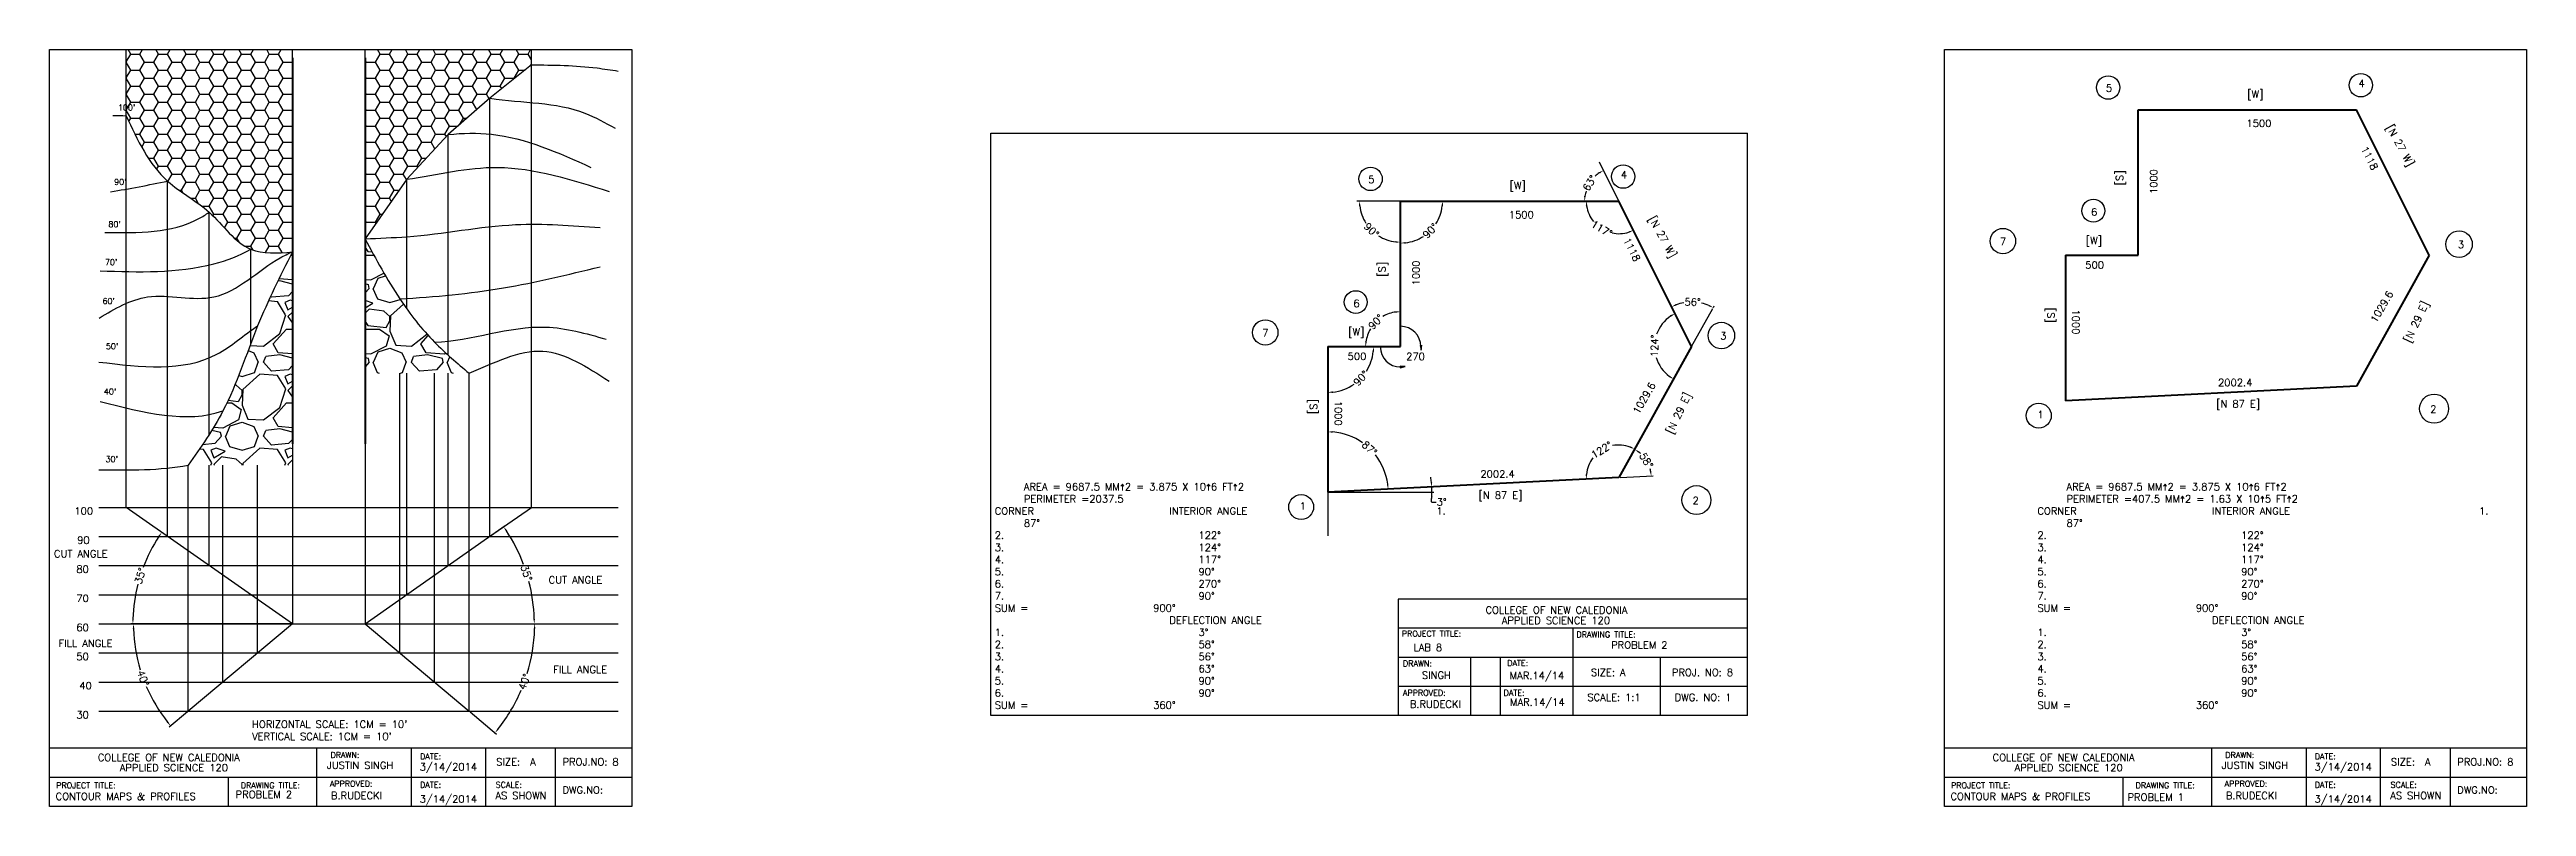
# Model space of a CAD drawing. Extents: x 467 to 1318, y 0 to 260.
import ezdxf

# ---------------------------------------------------------------- set-up
doc = ezdxf.new("R2010")
doc.units = 0
doc.header["$LTSCALE"] = 0.3
doc.layers.get('DEFPOINTS').update_dxf_attribs({"linetype": 'CONTINUOUS'})
for name, color, linetype in [('CONTOUR LINES', 1, 'CONTINUOUS'), ('GROUND', 7, 'CONTINUOUS'), ('PROJECTION LINES', 130, 'CONTINUOUS'), ('TEXT', 7, 'CONTINUOUS')]:
    doc.layers.add(name, color=color, linetype=linetype)
for name, color, linetype, lineweight in [('DIMENIONS', 3, 'CONTINUOUS', 30), ('OBJECT (PIPE OR ROAD)', 7, 'CONTINUOUS', 60), ('VISIBLE', 7, 'CONTINUOUS', 60)]:
    doc.layers.add(name, color=color, linetype=linetype, lineweight=lineweight)
doc.styles.add('TSTYLE1', font='simplex.shx', dxfattribs={"height": 2.5})
doc.styles.add('TSTYLE2', font='simplex.shx', dxfattribs={"height": 2})
doc.dimstyles.new('DSTYLE1', dxfattribs={"dimscale": 0.673401, "dimtxt": 2.5, "dimasz": 2.5, "dimexe": 1, "dimexo": 0.625, "dimtad": 0, "dimtoh": 1, "dimdsep": 46, "dimtxsty": 'TSTYLE1', "dimcen": 2.5, "dimclrd": 256, "dimclre": 256, "dimclrt": 256, "dimadec": 0, "dimazin": 0, "dimtfac": 1, "dimtmove": 0, "dimatfit": 3, "dimfxl": 1, "dimtolj": 1, "dimtzin": 0, "dimlwd": -1, "dimlwe": -1, "dimarcsym": 0})

# ---------------------------------------------------------------- blocks, each defined once
blk = doc.blocks.new('*D0')
at = {"layer": 'DEFPOINTS', "color": 0, "transparency": 16777216}
for p in [(616.8, 91.42), (632.77, 74.5), (550.85, 62.75), (575.85, 62.75), (575.85, 62.75)]:
    blk.add_point(p, dxfattribs=at)
at = {"layer": 'DIMENIONS', "transparency": 16777216}
for p, q in [((617.15, 91.67), (624.01, 96.47)), ((576.27, 62.75), (634.64, 62.75))]:
    blk.add_line(p, q, dxfattribs=at)
for start, end in [(20.49815, 33.34033), (1.65967, 14.50185)]:
    blk.add_arc((575.85, 62.75), 58.12, start, end, dxfattribs=at)
for points in [[(624.17, 94.53), (624.63, 94.85), (623.46, 96.08)], [(634.22, 64.43), (633.66, 64.42), (633.97, 62.75)]]:
    blk.add_solid(points, dxfattribs=at)
at = {"layer": 'DIMENIONS', "transparency": 16777216, "insert": (631.28, 80.22), "char_height": 2.5, "attachment_point": 5, "rotation": 287.5, "style": 'TSTYLE1'}
blk.add_mtext('\\A1;35°', dxfattribs=at)
blk = doc.blocks.new('*D1')
at = {"layer": 'DEFPOINTS', "color": 0, "transparency": 16777216}
for p in [(550.85, 62.75), (575.85, 62.75), (575.85, 62.75), (627.91, 36.6), (611.6, 32.75)]:
    blk.add_point(p, dxfattribs=at)
at = {"layer": 'DIMENIONS', "transparency": 16777216}
for p, q in [((576.27, 62.75), (634.78, 62.75)), ((611.92, 32.47), (620.99, 24.86))]:
    blk.add_line(p, q, dxfattribs=at)
for start, end in [(342.99098, 358.3443), (321.6557, 337.00902)]:
    blk.add_arc((575.85, 62.75), 58.26, start, end, dxfattribs=at)
for points in [[(633.8, 61.07), (634.36, 61.06), (634.11, 62.75)], [(621.76, 26.42), (621.32, 26.78), (620.48, 25.3)]]:
    blk.add_solid(points, dxfattribs=at)
at = {"layer": 'DIMENIONS', "transparency": 16777216, "insert": (630.59, 42.82), "char_height": 2.5, "attachment_point": 5, "rotation": 70, "style": 'TSTYLE1'}
blk.add_mtext('\\A1;40°', dxfattribs=at)
blk = doc.blocks.new('*D2')
at = {"layer": 'DEFPOINTS', "color": 0, "transparency": 16777216}
for p in [(493.72, 102.75), (500.54, 84.44), (550.85, 62.75), (550.85, 62.75), (575.85, 62.75)]:
    blk.add_point(p, dxfattribs=at)
at = {"layer": 'DIMENIONS', "transparency": 16777216}
blk.add_line((550.42, 62.75), (495.39, 62.75), dxfattribs=at)
for start, end in [(146.76072, 159.31914), (165.68086, 178.23928)]:
    blk.add_arc((550.85, 62.75), 54.79, start, end, dxfattribs=at)
for points in [[(504.79, 92.93), (505.26, 92.62), (505.97, 94.17)], [(496.37, 64.42), (495.81, 64.43), (496.06, 62.75)]]:
    blk.add_solid(points, dxfattribs=at)
at = {"layer": 'DIMENIONS', "transparency": 16777216, "insert": (498.6, 79.22), "char_height": 2.5, "attachment_point": 5, "rotation": 72.5, "style": 'TSTYLE1'}
blk.add_mtext('\\A1;35°', dxfattribs=at)
blk = doc.blocks.new('*D3')
at = {"layer": 'DEFPOINTS', "color": 0, "transparency": 16777216}
for p in [(550.85, 62.75), (550.85, 62.75), (575.85, 62.75), (497.74, 50.16), (515.09, 32.75)]:
    blk.add_point(p, dxfattribs=at)
at = {"layer": 'DIMENIONS', "transparency": 16777216}
for p, q in [((550.42, 62.75), (495.59, 62.75)), ((514.77, 32.47), (508.52, 27.23))]:
    blk.add_line(p, q, dxfattribs=at)
for start, end in [(181.76742, 196.80702), (203.19298, 218.23258)]:
    blk.add_arc((550.85, 62.75), 54.58, start, end, dxfattribs=at)
for points in [[(496.01, 61.06), (496.57, 61.07), (496.27, 62.75)], [(508.19, 29.15), (507.76, 28.79), (509.04, 27.66)]]:
    blk.add_solid(points, dxfattribs=at)
at = {"layer": 'DIMENIONS', "transparency": 16777216, "insert": (499.56, 44.08), "char_height": 2.5, "attachment_point": 5, "rotation": 290, "style": 'TSTYLE1'}
blk.add_mtext('\\A1;40°', dxfattribs=at)
blk = doc.blocks.new('*D8')
at = {"layer": 'DEFPOINTS', "color": 0, "transparency": 16777216}
for p in [(906.6, 157.95), (924.21, 118.91), (1006.6, 112.95), (906.6, 107.95), (906.6, 107.95)]:
    blk.add_point(p, dxfattribs=at)
at = {"layer": 'PROJECTION LINES', "transparency": 16777216}
for start, end in [(54.85733, 85.34916), (7.51325, 38.00507)]:
    blk.add_arc((906.6, 107.95), 20.75, start, end, dxfattribs=at)
for points in [[(908.27, 128.34), (908.29, 128.9), (906.6, 128.69)], [(927.44, 110.68), (926.89, 110.63), (927.32, 108.98)]]:
    blk.add_solid(points, dxfattribs=at)
at = {"layer": 'PROJECTION LINES', "transparency": 16777216, "insert": (920.9, 122.98), "char_height": 2.5, "attachment_point": 5, "rotation": 316.4312, "style": 'TSTYLE1'}
blk.add_mtext('\\A1;87°', dxfattribs=at)
blk = doc.blocks.new('*D13')
at = {"layer": 'DEFPOINTS', "color": 0, "transparency": 16777216}
for p in [(1006.6, 207.95), (1034.39, 173.01), (1038.88, 171.06), (1031.6, 157.95), (1031.6, 157.95)]:
    blk.add_point(p, dxfattribs=at)
at = {"layer": 'PROJECTION LINES', "transparency": 16777216}
blk.add_line((1039.09, 171.43), (1039.37, 171.93), dxfattribs=at)
for start, end in [(100.19732, 110.26731), (67.24313, 77.31313)]:
    blk.add_arc((1031.6, 157.95), 15.32, start, end, dxfattribs=at)
for points in [[(1026.4, 172.06), (1026.18, 172.58), (1024.74, 171.65)], [(1037.65, 172.33), (1037.4, 171.82), (1039.04, 171.34)]]:
    blk.add_solid(points, dxfattribs=at)
at = {"layer": 'PROJECTION LINES', "transparency": 16777216, "insert": (1031.93, 173.27), "char_height": 2.5, "attachment_point": 5, "rotation": 358.75522, "style": 'TSTYLE1'}
blk.add_mtext('\\A1;56°', dxfattribs=at)
blk = doc.blocks.new('*D18')
at = {"layer": 'DEFPOINTS', "color": 0, "transparency": 16777216}
for p in [(1006.6, 112.95), (906.6, 107.95), (906.6, 107.95), (927.9, 107.95), (942.33, 109.14)]:
    blk.add_point(p, dxfattribs=at)
at = {"layer": 'PROJECTION LINES', "transparency": 16777216}
for p, q in [((928.32, 107.95), (943.02, 107.95)), ((942.19, 104.58), (943.87, 104.58))]:
    blk.add_line(p, q, dxfattribs=at)
for start, end in [(5.5607, 8.25899), (354.60191, 360), (354.60341, 357.30171), (360, 2.86241)]:
    blk.add_arc((906.6, 107.95), 35.75, start, end, dxfattribs=at)
for points in [[(942.46, 111.43), (941.9, 111.39), (942.3, 109.73)], [(942.03, 106.27), (942.59, 106.26), (942.35, 107.95)]]:
    blk.add_solid(points, dxfattribs=at)
at = {"layer": 'PROJECTION LINES', "transparency": 16777216, "insert": (945.72, 104.58), "char_height": 2.5, "attachment_point": 5, "style": 'TSTYLE1'}
blk.add_mtext('\\A1;3°', dxfattribs=at)
blk = doc.blocks.new('*D19')
at = {"layer": 'DEFPOINTS', "color": 0, "transparency": 16777216}
for p in [(931.6, 207.95), (1006.6, 207.95), (1006.6, 207.95), (997.87, 200.92), (1031.6, 157.95)]:
    blk.add_point(p, dxfattribs=at)
at = {"layer": 'PROJECTION LINES', "transparency": 16777216}
for start, end in [(188.61691, 218.70626), (257.8588, 287.94814)]:
    blk.add_arc((1006.6, 207.95), 11.2, start, end, dxfattribs=at)
for points in [[(995.24, 206.25), (995.8, 206.29), (995.39, 207.95)], [(1009.94, 197.55), (1010.16, 197.03), (1011.61, 197.92)]]:
    blk.add_solid(points, dxfattribs=at)
at = {"layer": 'PROJECTION LINES', "transparency": 16777216, "insert": (1000.71, 198.41), "char_height": 2.5, "attachment_point": 5, "rotation": 328.28253, "style": 'TSTYLE1'}
blk.add_mtext('\\A1;117°', dxfattribs=at)
blk = doc.blocks.new('*D20')
at = {"layer": 'DEFPOINTS', "color": 0, "transparency": 16777216}
for p in [(1006.6, 207.95), (1019.78, 162.72), (1031.6, 157.95), (1031.6, 157.95), (1006.6, 112.95)]:
    blk.add_point(p, dxfattribs=at)
at = {"layer": 'PROJECTION LINES', "transparency": 16777216}
for start, end in [(124.13819, 160.50195), (197.0085, 233.37226)]:
    blk.add_arc((1031.6, 157.95), 12.75, start, end, dxfattribs=at)
for points in [[(1024.3, 168.74), (1024.59, 168.25), (1025.9, 169.35)], [(1024.15, 147.95), (1023.84, 147.48), (1025.41, 146.8)]]:
    blk.add_solid(points, dxfattribs=at)
at = {"layer": 'PROJECTION LINES', "transparency": 16777216, "insert": (1018.85, 158.22), "char_height": 2.5, "attachment_point": 5, "rotation": 88.75522, "style": 'TSTYLE1'}
blk.add_mtext('\\A1;124°', dxfattribs=at)
blk = doc.blocks.new('*D21')
at = {"layer": 'DEFPOINTS', "color": 0, "transparency": 16777216}
for p in [(1031.6, 157.95), (1004.35, 123.93), (1006.6, 112.95), (1006.6, 112.95), (906.6, 107.95)]:
    blk.add_point(p, dxfattribs=at)
at = {"layer": 'PROJECTION LINES', "transparency": 16777216}
for start, end in [(142.75984, 174.25257), (69.55523, 101.04796)]:
    blk.add_arc((1006.6, 112.95), 11.21, start, end, dxfattribs=at)
for points in [[(1010.63, 123.71), (1010.4, 123.2), (1012.04, 122.75)], [(995.72, 114.06), (995.16, 114.08), (995.4, 112.39)]]:
    blk.add_solid(points, dxfattribs=at)
at = {"layer": 'PROJECTION LINES', "transparency": 16777216, "insert": (1000.67, 122.47), "char_height": 2.5, "attachment_point": 5, "rotation": 31.9039, "style": 'TSTYLE1'}
blk.add_mtext('\\A1;122°', dxfattribs=at)
blk = doc.blocks.new('*D22')
at = {"layer": 'DEFPOINTS', "color": 0, "transparency": 16777216}
for p in [(931.6, 207.95), (931.6, 207.95), (1006.6, 207.95), (938.81, 195.45), (931.6, 157.95)]:
    blk.add_point(p, dxfattribs=at)
at = {"layer": 'PROJECTION LINES', "transparency": 16777216}
for start, end in [(327.16085, 353.31201), (276.68799, 302.83915)]:
    blk.add_arc((931.6, 207.95), 14.43, start, end, dxfattribs=at)
for points in [[(945.65, 206.28), (946.21, 206.25), (946.03, 207.95)], [(933.3, 193.33), (933.26, 193.89), (931.6, 193.52)]]:
    blk.add_solid(points, dxfattribs=at)
at = {"layer": 'PROJECTION LINES', "transparency": 16777216, "insert": (941.8, 197.74), "char_height": 2.5, "attachment_point": 5, "rotation": 45, "style": 'TSTYLE1'}
blk.add_mtext('\\A1;90°', dxfattribs=at)
blk = doc.blocks.new('*D23')
at = {"layer": 'DEFPOINTS', "color": 0, "transparency": 16777216}
for p in [(931.6, 207.95), (925.59, 168.35), (906.6, 157.95), (931.6, 157.95), (931.6, 157.95)]:
    blk.add_point(p, dxfattribs=at)
at = {"layer": 'PROJECTION LINES', "transparency": 16777216}
for start, end in [(149.65685, 171.96473), (98.03527, 120.34315)]:
    blk.add_arc((931.6, 157.95), 12.01, start, end, dxfattribs=at)
for points in [[(929.9, 170.12), (929.94, 169.56), (931.6, 169.96)], [(919.98, 159.61), (919.42, 159.65), (919.58, 157.95)]]:
    blk.add_solid(points, dxfattribs=at)
at = {"layer": 'PROJECTION LINES', "transparency": 16777216, "insert": (923.1, 166.44), "char_height": 2.5, "attachment_point": 5, "rotation": 45, "style": 'TSTYLE1'}
blk.add_mtext('\\A1;90°', dxfattribs=at)
blk = doc.blocks.new('*D24')
at = {"layer": 'DEFPOINTS', "color": 0, "transparency": 16777216}
for p in [(906.6, 157.95), (906.6, 157.95), (931.6, 157.95), (914.46, 144.33), (906.6, 107.95)]:
    blk.add_point(p, dxfattribs=at)
at = {"layer": 'PROJECTION LINES', "transparency": 16777216}
for start, end in [(327.44687, 353.86137), (276.13863, 305.14777)]:
    blk.add_arc((906.6, 157.95), 15.72, start, end, dxfattribs=at)
for points in [[(921.95, 156.28), (922.51, 156.25), (922.32, 157.95)], [(908.29, 142.04), (908.26, 142.6), (906.6, 142.23)]]:
    blk.add_solid(points, dxfattribs=at)
at = {"layer": 'PROJECTION LINES', "transparency": 16777216, "insert": (917.96, 147.08), "char_height": 2.5, "attachment_point": 5, "rotation": 46.29732, "style": 'TSTYLE1'}
blk.add_mtext('\\A1;90°', dxfattribs=at)
blk = doc.blocks.new('*D25')
at = {"layer": 'DEFPOINTS', "color": 0, "transparency": 16777216}
for p in [(999.89, 221.36), (997.88, 215.88), (931.6, 207.95), (1006.6, 207.95), (1006.6, 207.95)]:
    blk.add_point(p, dxfattribs=at)
at = {"layer": 'PROJECTION LINES', "transparency": 16777216}
for start, end in [(124.75508, 133.33735), (163.2277, 171.80997)]:
    blk.add_arc((1006.6, 207.95), 11.79, start, end, dxfattribs=at)
for points in [[(999.74, 217.87), (1000.02, 217.39), (1001.33, 218.49)], [(995.21, 209.61), (994.65, 209.65), (994.81, 207.95)]]:
    blk.add_solid(points, dxfattribs=at)
at = {"layer": 'PROJECTION LINES', "transparency": 16777216, "insert": (996.57, 214.14), "char_height": 2.5, "attachment_point": 5, "rotation": 58.28253, "style": 'TSTYLE1'}
blk.add_mtext('\\A1;63°', dxfattribs=at)
blk = doc.blocks.new('*D26')
at = {"layer": 'DEFPOINTS', "color": 0, "transparency": 16777216}
for p in [(916.6, 207.95), (931.6, 207.95), (931.6, 207.95), (919.36, 200.88), (931.6, 157.95)]:
    blk.add_point(p, dxfattribs=at)
at = {"layer": 'PROJECTION LINES', "transparency": 16777216}
for start, end in [(186.8291, 212.57883), (237.42117, 263.1709)]:
    blk.add_arc((931.6, 207.95), 14.13, start, end, dxfattribs=at)
for points in [[(917.29, 206.25), (917.85, 206.28), (917.47, 207.95)], [(929.93, 194.19), (929.9, 193.63), (931.6, 193.81)]]:
    blk.add_solid(points, dxfattribs=at)
at = {"layer": 'PROJECTION LINES', "transparency": 16777216, "insert": (921.6, 197.95), "char_height": 2.5, "attachment_point": 5, "rotation": 315, "style": 'TSTYLE1'}
blk.add_mtext('\\A1;90°', dxfattribs=at)
blk = doc.blocks.new('*D27')
at = {"layer": 'DEFPOINTS', "color": 0, "transparency": 16777216}
for p in [(1031.6, 157.95), (1006.6, 112.95), (1006.6, 112.95), (1016.9, 117.16), (906.6, 107.95)]:
    blk.add_point(p, dxfattribs=at)
at = {"layer": 'PROJECTION LINES', "transparency": 16777216}
blk.add_line((1007.02, 112.97), (1018.39, 113.54), dxfattribs=at)
for start, end in [(47.75648, 52.26957), (11.53823, 16.05132)]:
    blk.add_arc((1006.6, 112.95), 11.13, start, end, dxfattribs=at)
for points in [[(1013.25, 121.51), (1013.56, 121.98), (1012, 122.67)], [(1017.78, 115.21), (1017.22, 115.14), (1017.71, 113.5)]]:
    blk.add_solid(points, dxfattribs=at)
at = {"layer": 'PROJECTION LINES', "transparency": 16777216, "insert": (1016.05, 118.83), "char_height": 2.5, "attachment_point": 5, "rotation": 301.9039, "style": 'TSTYLE1'}
blk.add_mtext('\\A1;58°', dxfattribs=at)

msp = doc.modelspace()

# ---------------------------------------------------------------- hatches: boundary and pattern name
at = {"layer": 'GROUND'}
h = msp.add_hatch(dxfattribs=at)
h.set_pattern_fill('HONEY', color=256)
edge = h.paths.add_edge_path()
edge.add_line((550.846, 257.173), (550.846, 260))
edge.add_line((550.846, 260), (493.72, 260))
edge.add_line((493.72, 260), (493.72, 237.281))
edge.add_spline(control_points=[(493.72, 237.281), (497.644, 228.918), (501.569, 220.556), (508.001, 214.784)], knot_values=[0, 0, 0, 0, 26.6471748, 26.6471748, 26.6471748, 26.6471748], degree=3, periodic=0)
edge.add_spline(control_points=[(508.001, 214.784), (512.306, 210.921), (517.733, 208.218), (522.283, 204.108)], knot_values=[0, 0, 0, 0, 17.8304073, 17.8304073, 17.8304073, 17.8304073], degree=3, periodic=0)
edge.add_spline(control_points=[(522.283, 204.108), (527.162, 199.701), (531.033, 193.676), (536.564, 191.397)], knot_values=[0, 0, 0, 0, 19.1191722, 19.1191722, 19.1191722, 19.1191722], degree=3, periodic=0)
edge.add_spline(control_points=[(536.564, 191.397), (540.705, 189.691), (545.775, 190.084), (550.846, 190.477)], knot_values=[0, 0, 0, 0, 14.3110743, 14.3110743, 14.3110743, 14.3110743], degree=3, periodic=0)
edge.add_line((550.846, 190.477), (550.846, 257.173))
h.paths.add_polyline_path([(632.972, 254.707), (632.972, 260), (575.846, 260), (575.846, 257.173), (575.846, 194.973), (590.127, 215.429), (604.409, 230.797), (618.69, 243.246)])
h.paths.add_polyline_path([(490.358, 238.475), (497.072, 238.475), (497.072, 242.047), (490.358, 242.047)], flags=9)
h = msp.add_hatch(dxfattribs=at)
h.set_pattern_fill('GRAVEL', color=256)
edge = h.paths.add_edge_path()
edge.add_spline(control_points=[(550.846, 190.477), (546.648, 182.129), (542.449, 173.781), (538.928, 165.109)], knot_values=[0, 0, 0, 0, 28.0274125, 28.0274125, 28.0274125, 28.0274125], degree=3, periodic=0)
edge.add_spline(control_points=[(538.928, 165.109), (538.111, 163.098), (537.331, 161.069), (536.564, 159.034)], knot_values=[28.0274125, 28.0274125, 28.0274125, 28.0274125, 34.5293669, 34.5293669, 34.5293669, 34.5293669], degree=3, periodic=0)
edge.add_spline(control_points=[(536.564, 159.034), (533.61, 151.191), (530.859, 143.26), (527.011, 135.89)], knot_values=[34.5293669, 34.5293669, 34.5293669, 34.5293669, 59.5841099, 59.5841099, 59.5841099, 59.5841099], degree=3, periodic=0)
edge.add_spline(control_points=[(527.011, 135.89), (525.567, 133.125), (523.97, 130.44), (522.283, 127.8)], knot_values=[59.5841099, 59.5841099, 59.5841099, 59.5841099, 68.9816476, 68.9816476, 68.9816476, 68.9816476], degree=3, periodic=0)
edge.add_spline(control_points=[(522.283, 127.8), (519.995, 124.22), (517.544, 120.724), (515.093, 117.227)], knot_values=[68.9816476, 68.9816476, 68.9816476, 68.9816476, 81.7272237, 81.7272237, 81.7272237, 81.7272237], degree=3, periodic=0)
edge.add_line((515.093, 117.227), (550.846, 117.227))
edge.add_line((550.846, 117.227), (550.846, 124.603))
edge.add_line((550.846, 124.603), (550.846, 190.477))
edge = h.paths.add_edge_path()
edge.add_spline(control_points=[(604.409, 154.996), (602.79, 156.452), (601.206, 157.944), (599.681, 159.497)], knot_values=[42.8610595, 42.8610595, 42.8610595, 42.8610595, 49.3938429, 49.3938429, 49.3938429, 49.3938429], degree=3, periodic=0)
edge.add_spline(control_points=[(599.681, 159.497), (596.202, 163.04), (593.031, 166.899), (590.127, 170.945)], knot_values=[27.955246, 27.955246, 27.955246, 27.955246, 42.8610595, 42.8610595, 42.8610595, 42.8610595], degree=3, periodic=0)
edge.add_spline(control_points=[(590.127, 170.945), (589.319, 172.072), (588.531, 173.213), (587.763, 174.365)], knot_values=[23.8061089, 23.8061089, 23.8061089, 23.8061089, 27.955246, 27.955246, 27.955246, 27.955246], degree=3, periodic=0)
edge.add_spline(control_points=[(587.763, 174.365), (583.357, 180.978), (579.602, 187.976), (575.846, 194.973)], knot_values=[0, 0, 0, 0, 23.8061089, 23.8061089, 23.8061089, 23.8061089], degree=3, periodic=0)
edge.add_line((575.846, 194.973), (575.846, 148.815))
edge.add_line((575.846, 148.815), (611.598, 148.815))
edge.add_spline(control_points=[(611.598, 148.815), (609.177, 150.85), (606.756, 152.885), (604.409, 154.996)], knot_values=[49.3938429, 49.3938429, 49.3938429, 49.3938429, 58.8652624, 58.8652624, 58.8652624, 58.8652624], degree=3, periodic=0)
at = {"layer": 'PROJECTION LINES'}
h = msp.add_hatch(color=256, dxfattribs=at)
h.dxf.hatch_style = 1
h.paths.add_polyline_path([(938.701, 156.702), (938.863, 158.401), (938.304, 158.362)])
h = msp.add_hatch(color=256, dxfattribs=at)
h.dxf.hatch_style = 1
h.paths.add_polyline_path([(933.13, 151.076), (931.431, 151.238), (931.47, 150.678)])

# ---------------------------------------------------------------- linework, layer by layer
at = {"layer": 'CONTOUR LINES'}
for p, q in [((632.972, 254.707), (618.69, 243.246)), ((618.69, 243.246), (604.409, 230.797)), ((604.409, 230.797), (590.127, 215.429)), ((590.127, 215.429), (575.846, 194.973)), ((484.407, 102.745), (662.779, 102.745)), ((484.407, 92.745), (662.779, 92.745)), ((484.407, 92.745), (662.779, 92.745)), ((484.407, 92.745), (662.779, 92.745)), ((484.407, 92.745), (662.779, 92.745)), ((484.407, 82.745), (662.779, 82.745)), ((484.407, 72.745), (662.779, 72.745)), ((484.407, 62.745), (662.779, 62.745)), ((484.407, 52.745), (662.779, 52.745)), ((484.407, 42.745), (662.779, 42.745)), ((484.407, 32.745), (662.779, 32.745))]:
    msp.add_line(p, q, dxfattribs=at)
for points, knots in [([(632.972, 254.707), (640.524, 254.727), (650.459, 254.52), (660.362, 253.001), (662.779, 252.63)], [145.8857784, 145.8857784, 145.8857784, 145.8857784, 168.5738778, 175.9022547, 175.9022547, 175.9022547, 175.9022547]), ([(618.69, 243.246), (630.109, 241.598), (645.166, 242.211), (658.33, 234.87), (661.743, 232.967)], [138.0745832, 138.0745832, 138.0745832, 138.0745832, 171.1802729, 182.7643418, 182.7643418, 182.7643418, 182.7643418]), ([(604.409, 230.797), (609.384, 231.318), (626.456, 231.695), (642.262, 224.563), (653.451, 219.514)], [124.1952714, 124.1952714, 124.1952714, 124.1952714, 139.0692721, 175.1158171, 175.1158171, 175.1158171, 175.1158171]), ([(590.127, 215.429), (600.863, 217.063), (623.609, 222.724), (646.838, 215.323), (659.67, 211.235)], [113.6784225, 113.6784225, 113.6784225, 113.6784225, 145.4677574, 184.6988076, 184.6988076, 184.6988076, 184.6988076]), ([(486.401, 197.141), (497.875, 197.024), (510.844, 196.892), (521.121, 203.314), (522.283, 204.108)], [0, 0, 0, 0, 32.6675187, 36.9214641, 36.9214641, 36.9214641, 36.9214641]), ([(575.846, 194.973), (580.639, 195.22), (598.379, 195.704), (624.575, 201.268), (646.847, 199.561), (656.561, 198.816)], [97.447781, 97.447781, 97.447781, 97.447781, 111.4997988, 149.0398467, 178.0780551, 178.0780551, 178.0780551, 178.0780551]), ([(484.515, 167.77), (489.865, 170.961), (501.957, 178.173), (526.353, 170.459), (540.129, 185.411), (549.437, 189.891), (550.846, 190.477)], [0, 0, 0, 0, 18.0959559, 40.8971972, 67.3714994, 71.9924403, 71.9924403, 71.9924403, 71.9924403]), ([(484.805, 183.998), (497.994, 183.545), (515.739, 182.937), (532.627, 189.129), (536.564, 191.397)], [0, 0, 0, 0, 39.1670489, 52.6958247, 52.6958247, 52.6958247, 52.6958247]), ([(587.763, 174.365), (599.887, 175.042), (622.771, 177.155), (645.516, 182.68), (656.561, 185.363)], [107.5160061, 107.5160061, 107.5160061, 107.5160061, 143.4834527, 177.4308163, 177.4308163, 177.4308163, 177.4308163]), ([(484.407, 152.665), (498.859, 150.924), (519.379, 148.451), (534.196, 161.926), (538.928, 165.109)], [0, 0, 0, 0, 40.6176633, 57.6684329, 57.6684329, 57.6684329, 57.6684329]), ([(599.681, 159.497), (612.608, 159.938), (632.226, 167.963), (651.729, 162.471), (658.634, 160.526)], [122.1921154, 122.1921154, 122.1921154, 122.1921154, 160.7609974, 181.8986867, 181.8986867, 181.8986867, 181.8986867]), ([(611.598, 148.815), (620.24, 152.331), (636.542, 161.173), (652.126, 150.975), (659.67, 146.038)], [135.1412138, 135.1412138, 135.1412138, 135.1412138, 161.8242894, 186.8641077, 186.8641077, 186.8641077, 186.8641077])]:
    msp.add_open_spline(points, degree=3, knots=knots, dxfattribs=at)
for points in [[(489.193, 237.366), (490.702, 237.336), (492.211, 237.307), (493.72, 237.281)], [(488.395, 211.08), (494.936, 212.28), (501.476, 213.48), (508.001, 214.784)], [(484.805, 139.124), (499.767, 135.302), (514.728, 131.48), (527.011, 135.89)], [(484.407, 115.626), (494.921, 115.528), (505.436, 115.429), (515.093, 117.227)]]:
    msp.add_open_spline(points, degree=3, dxfattribs=at)
for points in [[(493.72, 237.281), (508.001, 214.784), (522.283, 204.108), (536.564, 191.397), (550.846, 190.477)], [(550.846, 190.477), (538.928, 165.109), (527.011, 135.89), (515.093, 117.227)], [(575.846, 194.973), (587.763, 174.365), (599.681, 159.497), (611.598, 148.815)]]:
    msp.add_spline(points, degree=3, dxfattribs=at)
at = {"layer": 'GROUND'}
for p, q in [((616.803, 91.424), (632.972, 102.745)), ((550.846, 62.745), (575.846, 62.745))]:
    msp.add_line(p, q, dxfattribs=at)
at = {"layer": 'OBJECT (PIPE OR ROAD)'}
for p, q in [((550.846, 257.173), (550.846, 124.603)), ((575.846, 257.173), (575.846, 124.603))]:
    msp.add_line(p, q, dxfattribs=at)
at = {"layer": 'PROJECTION LINES'}
for p, q in [((493.72, 102.745), (493.72, 260)), ((550.846, 257.173), (550.846, 260)), ((575.846, 257.173), (575.846, 260)), ((632.972, 254.707), (632.972, 260)), ((632.972, 102.745), (632.972, 254.707)), ((618.69, 92.745), (618.69, 243.246)), ((604.409, 154.996), (604.409, 230.797)), ((1006.598, 207.946), (999.89, 221.362)), ((508.001, 92.745), (508.001, 214.784)), ((590.127, 195.704), (590.127, 215.429)), ((931.598, 207.946), (916.598, 207.946)), ((522.283, 127.8), (522.283, 204.108)), ((536.564, 159.034), (536.564, 191.397)), ((590.127, 170.945), (590.127, 195.704)), ((1031.598, 157.946), (1038.883, 171.058)), ((938.304, 158.362), (938.701, 156.702)), ((938.701, 156.702), (938.863, 158.401)), ((587.763, 52.745), (587.763, 148.815)), ((590.127, 72.745), (590.127, 148.815)), ((599.681, 42.745), (599.681, 148.815)), ((604.409, 82.745), (604.409, 148.815)), ((611.598, 32.745), (611.598, 148.815)), ((931.431, 151.238), (931.47, 150.678)), ((933.13, 151.076), (931.431, 151.238)), ((931.47, 150.678), (933.13, 151.076)), ((550.846, 124.603), (550.846, 62.745)), ((575.846, 124.603), (575.846, 62.745)), ((515.093, 32.745), (515.093, 117.227)), ((522.283, 82.745), (522.283, 117.227)), ((527.011, 42.745), (527.011, 117.227)), ((538.928, 52.745), (538.928, 117.227)), ((550.846, 62.745), (493.72, 102.745)), ((906.598, 107.946), (906.598, 92.946)), ((906.598, 107.946), (938.811, 107.946)), ((575.846, 62.745), (616.803, 91.424)), ((550.846, 62.745), (515.093, 32.745)), ((575.846, 62.745), (611.598, 32.745))]:
    msp.add_line(p, q, dxfattribs=at)
for start, end in [(0, 90), (180, 270)]:
    msp.add_arc((931.598, 157.946), 6.979, start, end, dxfattribs=at)
at = {"layer": 'TEXT'}
for p, q in [((790.782, 231.22), (1050.782, 231.22)), ((790.782, 31.22), (790.782, 231.22)), ((1050.782, 31.22), (1050.782, 231.22)), ((1050.782, 71.22), (930.782, 71.22)), ((930.782, 71.22), (930.782, 31.22)), ((1050.782, 61.22), (930.782, 61.22)), ((990.782, 61.22), (990.782, 31.22)), ((1050.782, 51.22), (930.782, 51.22)), ((955.782, 31.22), (955.782, 51.22)), ((965.782, 51.22), (965.782, 31.22)), ((1020.782, 51.22), (1020.782, 31.22)), ((1050.782, 41.22), (930.782, 41.22)), ((1050.782, 31.22), (790.782, 31.22)), ((667.428, 20), (467.428, 20)), ((667.428, 20), (467.428, 20)), ((559.174, 20), (559.174, 0)), ((559.174, 20), (559.174, 0)), ((591.713, 20), (591.713, 0)), ((591.713, 20), (591.713, 0)), ((617.158, 20), (617.158, 0)), ((617.158, 20), (617.158, 0)), ((641.178, 20), (641.178, 0)), ((641.178, 20), (641.178, 0)), ((1318.417, 20), (1118.417, 20)), ((1318.417, 20), (1118.417, 20)), ((1210.163, 20), (1210.163, 0)), ((1210.163, 20), (1210.163, 0)), ((1242.702, 20), (1242.702, 0)), ((1242.702, 20), (1242.702, 0)), ((1268.147, 20), (1268.147, 0)), ((1268.147, 20), (1268.147, 0)), ((1292.168, 20), (1292.168, 0)), ((1292.168, 20), (1292.168, 0)), ((667.428, 10), (467.428, 10)), ((667.428, 10), (467.428, 10)), ((528.767, 10), (528.767, 0)), ((528.767, 10), (528.767, 0)), ((1318.417, 10), (1118.417, 10)), ((1318.417, 10), (1118.417, 10)), ((1179.756, 10), (1179.756, 0)), ((1179.756, 10), (1179.756, 0))]:
    msp.add_line(p, q, dxfattribs=at)
for points in [[(467.428, 260), (667.428, 260), (667.428, 0), (467.428, 0)], [(1118.417, 260), (1318.417, 260), (1318.417, 0), (1118.417, 0)]]:
    msp.add_lwpolyline(points, close=True, dxfattribs=at)
for centre, radius in [((1174.715, 246.946), 4.018), ((1261.504, 247.749), 4.018), ((921.285, 215.558), 4.018), ((1008.073, 216.361), 4.018), ((1169.624, 204.635), 3.921), ((1138.551, 194.21), 4.359), ((1295.255, 193.14), 4.554), ((916.193, 173.247), 3.921), ((885.121, 162.822), 4.359), ((1041.825, 161.751), 4.554), ((1150.875, 134.247), 4.286), ((1286.681, 136.641), 4.981), ((897.445, 102.858), 4.286), ((1033.251, 105.252), 4.981)]:
    msp.add_circle(centre, radius, dxfattribs=at)
at = {"layer": 'VISIBLE'}
for p, q in [((1185.028, 189.335), (1185.028, 239.335)), ((1185.028, 239.335), (1260.028, 239.335)), ((1285.028, 189.335), (1260.028, 239.335)), ((931.598, 157.946), (931.598, 207.946)), ((931.598, 207.946), (1006.598, 207.946)), ((1031.598, 157.946), (1006.598, 207.946)), ((1160.028, 189.335), (1185.028, 189.335)), ((1160.028, 189.335), (1160.028, 139.335)), ((1285.028, 189.335), (1260.028, 144.335)), ((906.598, 157.946), (931.598, 157.946)), ((906.598, 157.946), (906.598, 107.946)), ((1031.598, 157.946), (1006.598, 112.946)), ((1260.028, 144.335), (1160.028, 139.335)), ((1006.598, 112.946), (906.598, 107.946))]:
    msp.add_line(p, q, dxfattribs=at)

# ---------------------------------------------------------------- texts
at = {"layer": 'DIMENIONS', "char_height": 2.5, "attachment_point": 1, "style": 'TSTYLE1'}
for s, width, insert in [('CUT ANGLE', 23.85679, (468.966, 88.064)), ('CUT ANGLE', 23.85679, (638.922, 79.057)), ('FILL ANGLE', 22.29041, (470.532, 57.278)), ('FILL ANGLE', 22.29041, (640.489, 48.271))]:
    msp.add_mtext_dynamic_manual_height_columns(s, width=width, gutter_width=12.5, heights=[0], dxfattribs=dict(at, insert=insert))
at = {"layer": 'PROJECTION LINES', "insert": (933.522, 155.814), "char_height": 2.5, "attachment_point": 1, "style": 'TSTYLE1'}
msp.add_mtext_dynamic_manual_height_columns('270', width=5.0399, gutter_width=12.5, heights=[0], dxfattribs=at)
at = {"layer": 'TEXT'}
for s, height, style, p in [("100'", 2, 'TSTYLE2', (490.953, 239.07)), ("90'", 2, 'TSTYLE2', (489.63, 213.522)), ("80'", 2, 'TSTYLE2', (487.646, 198.986)), ("70'", 2, 'TSTYLE2', (486.484, 185.941)), ("60'", 2, 'TSTYLE2', (485.603, 172.607)), ("50'", 2, 'TSTYLE2', (486.8, 157.075)), ("40'", 2, 'TSTYLE2', (486.103, 141.501)), ("30'", 2, 'TSTYLE2', (486.677, 118.311)), ('COLLEGE OF NEW CALEDONIA', 2.5, 'TSTYLE2', (960.782, 66.22)), ('PROJECT TITLE:', 2, 'TSTYLE1', (932.014, 58.349)), ('   APPLIED SCIENCE 120', 2.5, 'TSTYLE2', (960.782, 62.633)), ('DRAWING TITLE:', 2, 'TSTYLE1', (992.035, 58.072)), ('LAB 8 ', 2.5, 'TSTYLE2', (936.025, 53.373)), ('PROBLEM 2', 2.5, 'TSTYLE2', (1003.929, 54.202)), ('DRAWN:', 2, 'TSTYLE1', (932.429, 48.121)), ('SINGH', 2.5, 'TSTYLE2', (938.929, 43.836)), ('DATE:', 2, 'TSTYLE1', (968.248, 48.259)), ('MAR.14/14', 2.5, 'TSTYLE2', (969.078, 43.698)), ('SIZE: A', 2.5, 'TSTYLE2', (997.014, 44.803)), ('PROJ. NO: 8', 2.5, 'TSTYLE2', (1024.811, 44.803)), ('APPROVED:', 2, 'TSTYLE1', (932.429, 38.031)), ('B.RUDECKI', 2.5, 'TSTYLE2', (934.78, 33.884)), ('DATE:', 2, 'TSTYLE1', (967.003, 38.031)), ('MAR.14/14', 2.5, 'TSTYLE2', (969.216, 34.575)), ('SCALE: 1:1', 2.5, 'TSTYLE2', (995.782, 36.22)), ('DWG. NO: 1', 2.5, 'TSTYLE2', (1025.782, 36.22)), ('COLLEGE OF NEW CALEDONIA', 2.5, 'TSTYLE1', (484.01, 15.594)), ('COLLEGE OF NEW CALEDONIA', 2.5, 'TSTYLE1', (484.01, 15.594)), ('DRAWN:', 2, 'TSTYLE2', (563.964, 16.672)), ('DRAWN:', 2, 'TSTYLE2', (563.964, 16.672)), ('DATE:', 2, 'TSTYLE2', (594.721, 16.189)), ('COLLEGE OF NEW CALEDONIA', 2.5, 'TSTYLE1', (1134.999, 15.594)), ('COLLEGE OF NEW CALEDONIA', 2.5, 'TSTYLE1', (1134.999, 15.594)), ('DRAWN:', 2, 'TSTYLE2', (1214.953, 16.672)), ('DRAWN:', 2, 'TSTYLE2', (1214.953, 16.672)), ('DATE:', 2, 'TSTYLE2', (1245.71, 16.189)), ('APPLIED SCIENCE 120', 2.5, 'TSTYLE1', (491.552, 12.07)), ('APPLIED SCIENCE 120', 2.5, 'TSTYLE1', (491.552, 12.07)), ('APPROVED:', 2, 'TSTYLE2', (563.728, 6.805)), ('APPROVED:', 2, 'TSTYLE2', (563.728, 6.805)), ('SIZE:  A', 2.5, 'TSTYLE1', (620.881, 14.042)), ('SIZE:  A', 2.5, 'TSTYLE1', (620.881, 14.042)), ('PROJ.NO: 8', 2.5, 'TSTYLE1', (643.661, 14.048)), ('APPLIED SCIENCE 120', 2.5, 'TSTYLE1', (1142.541, 12.07)), ('APPLIED SCIENCE 120', 2.5, 'TSTYLE1', (1142.541, 12.07)), ('APPROVED:', 2, 'TSTYLE2', (1214.717, 6.805)), ('APPROVED:', 2, 'TSTYLE2', (1214.717, 6.805)), ('SIZE:  A', 2.5, 'TSTYLE1', (1271.87, 14.042)), ('SIZE:  A', 2.5, 'TSTYLE1', (1271.87, 14.042)), ('PROJ.NO: 8', 2.5, 'TSTYLE1', (1294.65, 14.048)), ('CONTOUR MAPS & PROFILES', 2.5, 'TSTYLE1', (469.531, 2.214)), ('CONTOUR MAPS & PROFILES', 2.5, 'TSTYLE1', (469.531, 2.214)), ('PROJECT TITLE:', 2, 'TSTYLE2', (469.742, 6.234)), ('PROJECT TITLE:', 2, 'TSTYLE2', (469.742, 6.234)), ('DRAWING TITLE:', 2, 'TSTYLE2', (533.148, 6.234)), ('DRAWING TITLE:', 2, 'TSTYLE2', (533.148, 6.234)), ('B.RUDECKI', 2.5, 'TSTYLE1', (564.121, 2.47)), ('B.RUDECKI', 2.5, 'TSTYLE1', (564.121, 2.47)), ('DATE:', 2, 'TSTYLE2', (594.721, 6.436)), ('DATE:', 2, 'TSTYLE2', (594.721, 6.436)), ('AS SHOWN', 2.5, 'TSTYLE1', (620.618, 2.47)), ('AS SHOWN', 2.5, 'TSTYLE1', (620.618, 2.47)), ('SCALE:', 2, 'TSTYLE2', (620.726, 6.436)), ('SCALE:', 2, 'TSTYLE2', (620.726, 6.436)), ('DWG.NO: ', 2.5, 'TSTYLE1', (643.661, 4.4)), ('CONTOUR MAPS & PROFILES', 2.5, 'TSTYLE1', (1120.52, 2.214)), ('CONTOUR MAPS & PROFILES', 2.5, 'TSTYLE1', (1120.52, 2.214)), ('PROJECT TITLE:', 2, 'TSTYLE2', (1120.731, 6.234)), ('PROJECT TITLE:', 2, 'TSTYLE2', (1120.731, 6.234)), ('DRAWING TITLE:', 2, 'TSTYLE2', (1184.138, 6.234)), ('DRAWING TITLE:', 2, 'TSTYLE2', (1184.138, 6.234)), ('B.RUDECKI', 2.5, 'TSTYLE1', (1215.111, 2.47)), ('B.RUDECKI', 2.5, 'TSTYLE1', (1215.111, 2.47)), ('DATE:', 2, 'TSTYLE2', (1245.71, 6.436)), ('DATE:', 2, 'TSTYLE2', (1245.71, 6.436)), ('AS SHOWN', 2.5, 'TSTYLE1', (1271.608, 2.47)), ('AS SHOWN', 2.5, 'TSTYLE1', (1271.608, 2.47)), ('SCALE:', 2, 'TSTYLE2', (1271.715, 6.436)), ('SCALE:', 2, 'TSTYLE2', (1271.715, 6.436)), ('DWG.NO: ', 2.5, 'TSTYLE1', (1294.65, 4.4))]:
    msp.add_text(s, height=height, dxfattribs=dict(at, style=style)).set_placement(p)
at = {"layer": 'TEXT', "char_height": 2.5, "attachment_point": 1, "style": 'TSTYLE1'}
for s, width, insert in [('5', 11.11675, (1173.912, 248.017)), ('4', 8.83958, (1260.7, 249.623)), ('[W]', 44.78038, (1222.511, 245.952)), ('1500', 23.74413, (1222.231, 235.902)), ('5', 11.11675, (920.481, 216.629)), ('[W]', 44.78038, (969.081, 214.564)), ('4', 8.83958, (1007.27, 218.235)), ('1500', 23.74413, (968.801, 204.514)), ('6', 4.72472, (1168.82, 205.438)), ('[W]', 12.96499, (1167.011, 195.652)), ('7', 7.23238, (1137.48, 195.281)), ('500', 17.84261, (1166.836, 187.25)), ('3', 7.50025, (1294.82, 194.265)), ('6', 4.72472, (915.39, 174.05)), ('7', 7.23238, (884.049, 163.893)), ('[W]', 12.96499, (913.581, 164.264)), ('3', 7.50025, (1041.389, 162.876)), ('500', 17.84261, (913.406, 155.862)), ('2002.4', 30.62919, (1212.457, 146.841)), (' [N 87 E]', 35.35271, (1210.102, 139.534)), ('2', 16.87556, (1285.342, 137.711)), ('1', 12.05397, (1150.339, 135.853)), ('^IAREA = 9687.5 MM^ 2 = 3.875 X 10^ 6 FT^ 2\\P^IPERIMETER =2037.5\\PCORNER^I^I^I^I^IINTERIOR ANGLE^I^I^I^I^I^I^I 1.^I^I^I^I^I^I^I87%%D\\P2.^I^I^I^I^I^I^I122%%D\\P3.^I^I^I^I^I^I^I124%%D\\P4.^I^I^I^I^I^I^I117%%D\\P5.^I^I^I^I^I^I^I90%%D\\P6.^I^I^I^I^I^I^I270%%D\\P7.^I^I^I^I^I^I^I90%%D\\PSUM =                         900%%D\\P^I^I^I^I^I^IDEFLECTION ANGLE\\P1.^I^I^I^I^I^I^I3%%D\\P2.^I^I^I^I^I^I^I58%%D\\P3.^I^I^I^I^I^I^I56%%D\\P4.^I^I^I^I^I^I^I63%%D\\P5.^I^I^I^I^I^I^I90%%D\\P6.^I^I^I^I^I^I^I90%%D\\PSUM =                         360%%D', 163.55908, (792.168, 111.071)), ('2002.4', 30.62919, (959.026, 115.452)), ('^IAREA = 9687.5 MM^ 2 = 3.875 X 10^ 6 FT^ 2\\P^IPERIMETER =407.5 MM^ 2 = 1.63 X 10^ 5 FT^ 2\\PCORNER^I^I^I^I^IINTERIOR ANGLE^I^I^I^I^I^I^I 1.^I^I^I^I^I^I^I87%%D\\P2.^I^I^I^I^I^I^I122%%D\\P3.^I^I^I^I^I^I^I124%%D\\P4.^I^I^I^I^I^I^I117%%D\\P5.^I^I^I^I^I^I^I90%%D\\P6.^I^I^I^I^I^I^I270%%D\\P7.^I^I^I^I^I^I^I90%%D\\PSUM =                         900%%D\\P^I^I^I^I^I^IDEFLECTION ANGLE\\P1.^I^I^I^I^I^I^I3%%D\\P2.^I^I^I^I^I^I^I58%%D\\P3.^I^I^I^I^I^I^I56%%D\\P4.^I^I^I^I^I^I^I63%%D\\P5.^I^I^I^I^I^I^I90%%D\\P6.^I^I^I^I^I^I^I90%%D\\PSUM =                         360%%D', 163.55908, (1150.391, 111.071)), ('100', 8.43812, (475.969, 102.745)), ('1', 12.05397, (896.909, 104.464)), (' [N 87 E]', 35.35271, (956.672, 108.145)), ('2', 16.87556, (1031.911, 106.323)), ('90', 7.49277, (476.914, 92.745)), ('80', 7.75684, (476.65, 82.745)), ('70', 7.75684, (476.65, 72.745)), ('60', 7.75684, (476.65, 62.745)), ('50', 7.75684, (476.65, 52.745)), ('40', 6.72983, (477.677, 42.745)), ('30', 7.75684, (476.65, 32.745)), ("HORIZONTAL SCALE: 1CM = 10'\\PVERTICAL SCALE: 1CM = 10'", 78.89274, (536.999, 29.48)), ('JUSTIN SINGH', 104.73023, (562.698, 15.367)), ('3/14/2014', 22.55836, (594.599, 14.861)), ('JUSTIN SINGH', 104.73023, (1213.687, 15.367)), ('3/14/2014', 22.55836, (1245.588, 14.861)), ('PROBLEM 2', 25.80693, (531.37, 5.367)), ('3/14/2014', 22.55836, (594.599, 3.81)), ('PROBLEM 1', 28.82624, (1181.337, 4.434)), ('3/14/2014', 22.55836, (1245.588, 3.81))]:
    msp.add_mtext_dynamic_manual_height_columns(s, width=width, gutter_width=12.5, heights=[0], dxfattribs=dict(at, insert=insert))
for s, width, heights, insert, rotation in [('[N 27 W]', 18.95108, [0], (1272.396, 234.503), 298.82623), ('1118', 8.74503, [0], (1263.702, 227.092), 296.565051), ('[S]', 5.30751, [0], (1177.395, 213.347), 90), ('1000', 8.93278, [0], (1189.088, 210.356), 90), ('[N 27 W]', 18.95108, [0], (1018.966, 203.115), 298.82623), ('1000', 8.93278, [0], (935.658, 178.968), 90), ('1118', 8.74503, [0], (1010.272, 195.704), 296.565051), ('[S]', 5.30751, [0], (923.965, 181.959), 90), ('[S]', 6.13034, [0], (1156.323, 171.314), 270), ('1029.6', 22.06807, [0], (1264.652, 167.222), 59.625934), ('[N 29 E]', 22.57408, [0], (1276.203, 160.187), 64.708159), ('1000', 20.87759, [6.116], (1164.888, 170.729), 270), ('1029.6', 22.06807, [0], (1011.222, 135.833), 59.625934), ('[S]', 6.13034, [0], (902.893, 139.926), 270), ('1000', 20.87759, [6.116], (911.458, 139.341), 270), ('[N 29 E]', 22.57408, [0], (1022.772, 128.799), 64.708159)]:
    msp.add_mtext_dynamic_manual_height_columns(s, width=width, gutter_width=12.5, heights=heights, dxfattribs=dict(at, insert=insert, rotation=rotation))

# ---------------------------------------------------------------- dimensions: what is measured, and where the dimension line sits
at = {"layer": 'DIMENIONS'}
for base, line1, line2, picture, middle in [((500.541, 84.444), ((550.846, 62.745), (493.72, 102.745)), ((550.846, 62.745), (575.846, 62.745)), '*D2', (498.596, 79.219)), ((632.766, 74.498), ((550.846, 62.745), (575.846, 62.745)), ((575.846, 62.745), (616.803, 91.424)), '*D0', (631.276, 80.222)), ((497.739, 50.159), ((550.846, 62.745), (515.093, 32.745)), ((550.846, 62.745), (575.846, 62.745)), '*D3', (499.56, 44.078)), ((627.909, 36.598), ((575.846, 62.745), (611.598, 32.745)), ((550.846, 62.745), (575.846, 62.745)), '*D1', (630.592, 42.819))]:
    dim = msp.add_angular_dim_2l(base=base, line1=line1, line2=line2, dimstyle='DSTYLE1', dxfattribs=at)
    dim.commit()
    dim.dimension.update_dxf_attribs({"geometry": picture, "text_midpoint": middle})
at = {"layer": 'PROJECTION LINES'}
for base, line1, line2, picture, middle in [((997.878, 215.878), ((931.598, 207.946), (1006.598, 207.946)), ((1006.598, 207.946), (999.89, 221.362)), '*D25', (996.571, 214.143)), ((925.591, 168.351), ((906.598, 157.946), (931.598, 157.946)), ((931.598, 157.946), (931.598, 207.946)), '*D23', (923.103, 166.441)), ((919.359, 200.88), ((931.598, 207.946), (916.598, 207.946)), ((931.598, 157.946), (931.598, 207.946)), '*D26', (921.605, 197.953)), ((997.873, 200.917), ((931.598, 207.946), (1006.598, 207.946)), ((1031.598, 157.946), (1006.598, 207.946)), '*D19', (1000.707, 198.415)), ((938.813, 195.449), ((931.598, 157.946), (931.598, 207.946)), ((931.598, 207.946), (1006.598, 207.946)), '*D22', (941.802, 197.742)), ((1034.394, 173.013), ((1031.598, 157.946), (1006.598, 207.946)), ((1031.598, 157.946), (1038.883, 171.058)), '*D13', (1031.931, 173.266)), ((1019.778, 162.716), ((1031.598, 157.946), (1006.598, 112.946)), ((1031.598, 157.946), (1006.598, 207.946)), '*D20', (1018.855, 158.223)), ((924.209, 118.911), ((1006.598, 112.946), (906.598, 107.946)), ((906.598, 157.946), (906.598, 107.946)), '*D8', (920.896, 122.977)), ((1004.346, 123.931), ((1006.598, 112.946), (906.598, 107.946)), ((1031.598, 157.946), (1006.598, 112.946)), '*D21', (1000.672, 122.466)), ((1016.9, 117.155), ((1006.598, 112.946), (906.598, 107.946)), ((1031.598, 157.946), (1006.598, 112.946)), '*D27', (1016.045, 118.828)), ((942.329, 109.137), ((1006.598, 112.946), (906.598, 107.946)), ((906.598, 107.946), (927.897, 107.946)), '*D18', (945.723, 104.583))]:
    dim = msp.add_angular_dim_2l(base=base, line1=line1, line2=line2, dimstyle='DSTYLE1', dxfattribs=at)
    dim.commit()
    dim.dimension.update_dxf_attribs({"geometry": picture, "text_midpoint": middle})
dim = msp.add_angular_dim_2l(base=(914.458, 144.332), line1=((906.598, 157.946), (906.598, 107.946)), line2=((906.598, 157.946), (931.598, 157.946)), dimstyle='DSTYLE1', dxfattribs=at)
dim.commit()
dim.dimension.update_dxf_attribs({"geometry": '*D24', "text_midpoint": (917.963, 147.084), "dimtype": 162})

doc.saveas('drawing.dxf')
